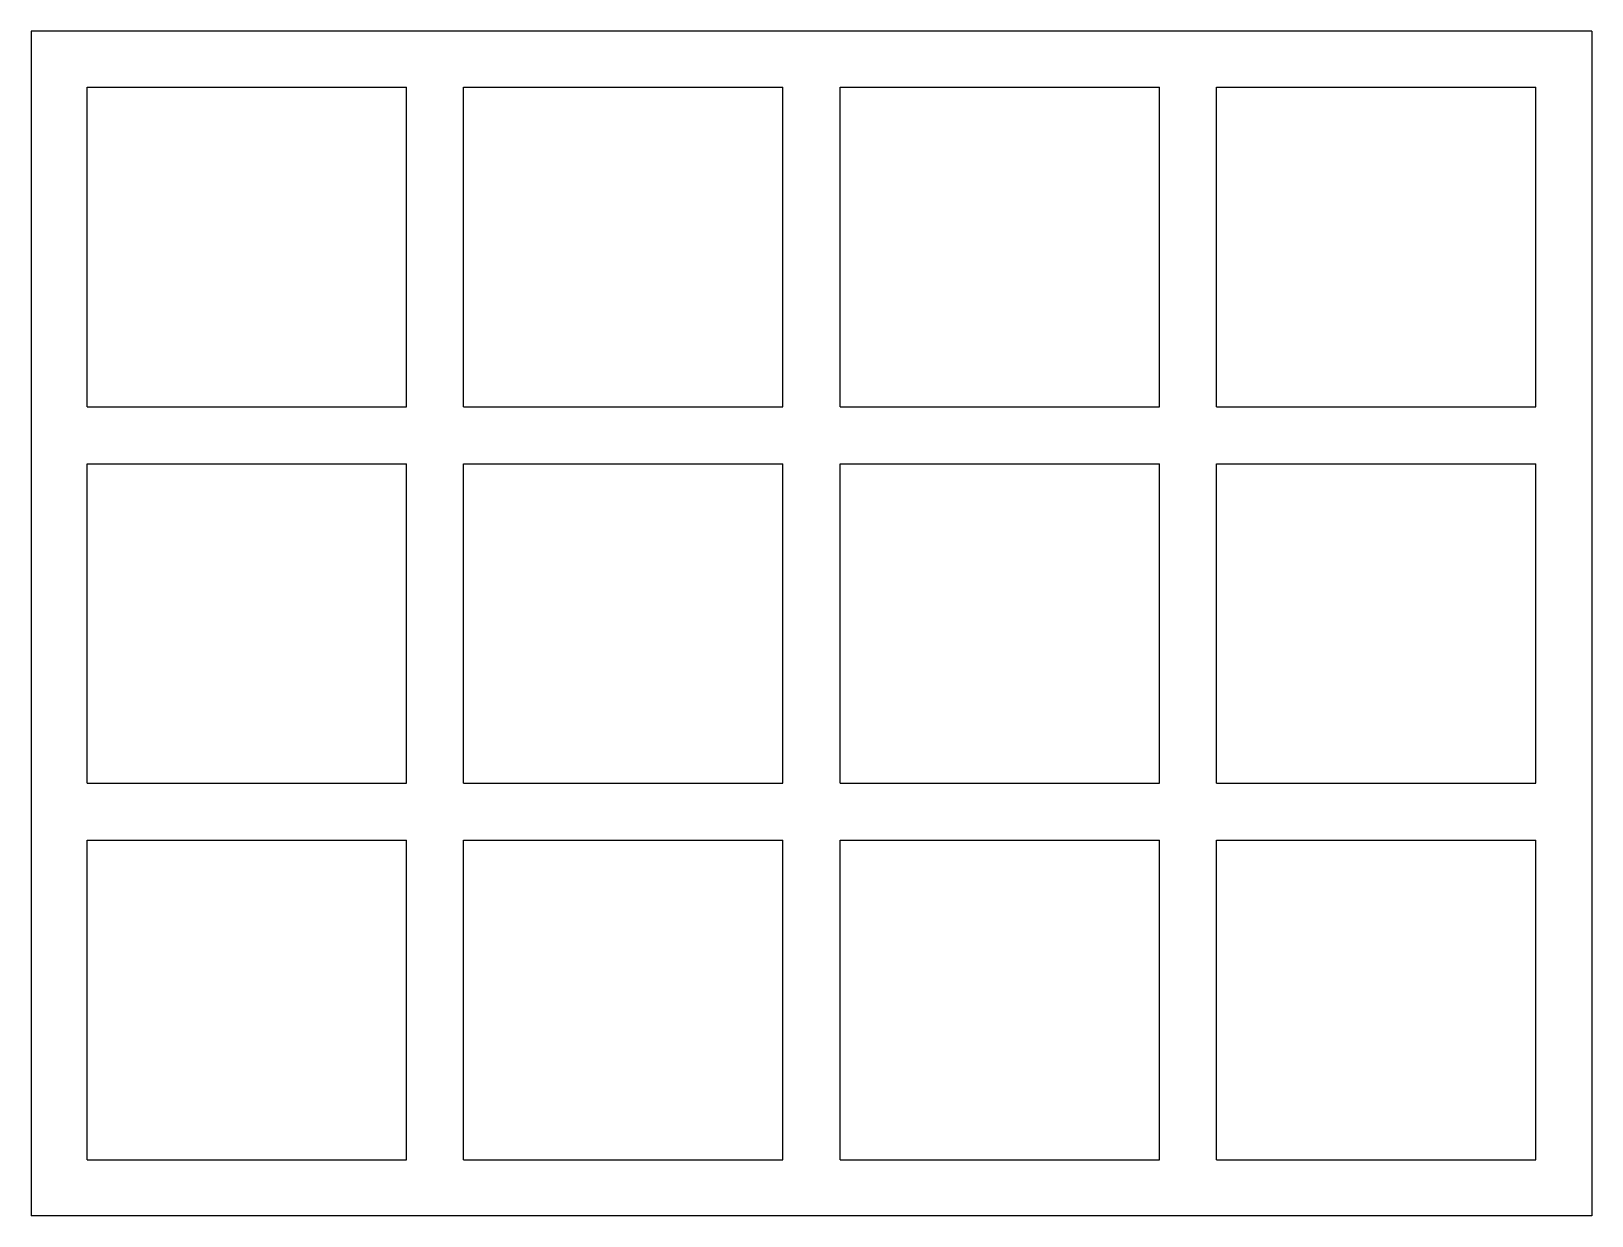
# Model space of a CAD drawing. Extents: x -216.6 to -148.2, y 4.9 to 56.8.
import ezdxf

# ---------------------------------------------------------------- set-up
doc = ezdxf.new("R2010")
doc.units = 0
doc.layers.add('VISIBLE', color=7, linetype='CONTINUOUS')

msp = doc.modelspace()

# ---------------------------------------------------------------- linework, layer by layer
at = {"layer": 'VISIBLE'}
for p, q in [((-148.247, 56.812), (-216.647, 56.812)), ((-216.647, 56.812), (-216.647, 4.912)), ((-148.247, 56.812), (-148.247, 4.912)), ((-214.197, 54.362), (-200.197, 54.362)), ((-214.197, 40.362), (-214.197, 54.362)), ((-200.197, 40.362), (-200.197, 54.362)), ((-197.697, 54.362), (-183.697, 54.362)), ((-197.697, 40.362), (-197.697, 54.362)), ((-183.697, 40.362), (-183.697, 54.362)), ((-181.197, 54.362), (-167.197, 54.362)), ((-181.197, 40.362), (-181.197, 54.362)), ((-167.197, 40.362), (-167.197, 54.362)), ((-164.697, 54.362), (-150.697, 54.362)), ((-164.697, 40.362), (-164.697, 54.362)), ((-150.697, 40.362), (-150.697, 54.362)), ((-214.197, 40.362), (-200.197, 40.362)), ((-197.697, 40.362), (-183.697, 40.362)), ((-181.197, 40.362), (-167.197, 40.362)), ((-164.697, 40.362), (-150.697, 40.362)), ((-214.197, 37.862), (-200.197, 37.862)), ((-214.197, 23.862), (-214.197, 37.862)), ((-200.197, 23.862), (-200.197, 37.862)), ((-197.697, 37.862), (-183.697, 37.862)), ((-197.697, 23.862), (-197.697, 37.862)), ((-183.697, 23.862), (-183.697, 37.862)), ((-181.197, 37.862), (-167.197, 37.862)), ((-181.197, 23.862), (-181.197, 37.862)), ((-167.197, 23.862), (-167.197, 37.862)), ((-164.697, 37.862), (-150.697, 37.862)), ((-164.697, 23.862), (-164.697, 37.862)), ((-150.697, 23.862), (-150.697, 37.862)), ((-214.197, 23.862), (-200.197, 23.862)), ((-197.697, 23.862), (-183.697, 23.862)), ((-181.197, 23.862), (-167.197, 23.862)), ((-164.697, 23.862), (-150.697, 23.862)), ((-214.197, 7.362), (-214.197, 21.362)), ((-214.197, 21.362), (-200.197, 21.362)), ((-200.197, 7.362), (-200.197, 21.362)), ((-197.697, 21.362), (-183.697, 21.362)), ((-197.697, 7.362), (-197.697, 21.362)), ((-183.697, 7.362), (-183.697, 21.362)), ((-181.197, 21.362), (-167.197, 21.362)), ((-181.197, 7.362), (-181.197, 21.362)), ((-167.197, 7.362), (-167.197, 21.362)), ((-164.697, 21.362), (-150.697, 21.362)), ((-164.697, 7.362), (-164.697, 21.362)), ((-150.697, 7.362), (-150.697, 21.362)), ((-214.197, 7.362), (-200.197, 7.362)), ((-197.697, 7.362), (-183.697, 7.362)), ((-181.197, 7.362), (-167.197, 7.362)), ((-164.697, 7.362), (-150.697, 7.362)), ((-148.247, 4.912), (-216.647, 4.912))]:
    msp.add_line(p, q, dxfattribs=at)

doc.saveas('drawing.dxf')
